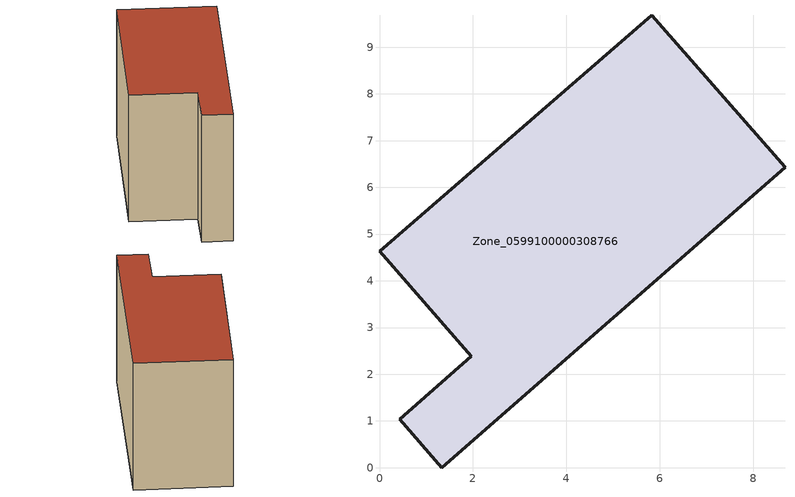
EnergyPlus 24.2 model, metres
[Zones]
Zone_0599100000308766
 floor ground (C_G): 0.44,1.03 1.97,2.38 0,4.63 5.83,9.68 8.68,6.43 1.34,0 z0
 wall outside (C_F): 1.97,2.38 0.44,1.03 1.34,0 8.68,6.43 5.83,9.68 0,4.63 1.97,2.38 z0:6.24
 roof outside (C_R): 5.83,9.68 0,4.63 1.97,2.38 0.44,1.03 1.34,0 8.68,6.43 z6.24
[BUILDING]
Pand.0599100000308766: North Axis=0; Terrain=City; Loads Convergence Tolerance Value=0.04; Temperature Convergence Tolerance Value=0.4; Solar Distribution=FullExterior; Maximum Number of Warmup Days=25; Minimum Number of Warmup Days=1
[Site:Location]
Rotterdam.The.Hague.AP_ZH_NLD Design_Conditions: Latitude=51.96; Longitude=4.45; Time Zone=1; Elevation=-4.5
[SITE:GROUNDTEMPERATURE:BUILDINGSURFACE]
18, 18, 18, 18, 18, 18, 18, 18, 18, 18, 18, 18
[MATERIAL] Thermal Absorptance=0.9; Solar Absorptance=0.7; Visible Absorptance=0.7
Name | Roughness | Thickness | Conductivity | Density | Specific Heat
G.TC.1946 | MediumSmooth | 0.15 | 1 | 540 | 1210
F.TC.1946 | Rough | 0.3 | 0.857143 | 1920 | 840
R.TC.1946 | MediumRough | 0.2 | 0.909091 | 1500 | 1000
[CONSTRUCTION]
C_G: G.TC.1946
C_F: F.TC.1946
C_R: R.TC.1946
[ZONE]
Zone_0599100000308766: Type=1; Multiplier=1; Ceiling Height=Autocalculate; Volume=Autocalculate; Floor Area=autocalculate; Part of Total Floor Area=Yes
[ZONEINFILTRATION:DESIGNFLOWRATE]
Infil_Zone_0599100000308766: Zone or ZoneList or Space or SpaceList=Zone_0599100000308766; Schedule=AlwaysOn; Design Flow Rate Calculation Method=Flow/Area; Flow Rate per Floor Area=0.003; Constant Term Coefficient=1; Temperature Term Coefficient=0; Velocity Term Coefficient=0; Velocity Squared Term Coefficient=0
[HVACTEMPLATE:ZONE:IDEALLOADSAIRSYSTEM]
Zone_0599100000308766: Maximum Heating Supply Air Temperature=50; Minimum Cooling Supply Air Temperature=13; Maximum Heating Supply Air Humidity Ratio=0.0156; Minimum Cooling Supply Air Humidity Ratio=0.0077; Heating Limit=NoLimit; Cooling Limit=NoLimit; Dehumidification Control Type=ConstantSensibleHeatRatio; Cooling Sensible Heat Ratio=0.7; Dehumidification Setpoint=60; Humidification Control Type=None; Humidification Setpoint=30; Outdoor Air Method=None; Outdoor Air Flow Rate per Person=0.00944; Outdoor Air Flow Rate per Zone Floor Area=0; Outdoor Air Flow Rate per Zone=0; Demand Controlled Ventilation Type=None; Outdoor Air Economizer Type=NoEconomizer; Heat Recovery Type=None; Sensible Heat Recovery Effectiveness=0.7; Latent Heat Recovery Effectiveness=0.65
[ZONECONTROL:THERMOSTAT]
ThermostatControl_Zone_0599100000308766: Zone or ZoneList=Zone_0599100000308766; Control Type Schedule=DualSetpointControlType; Control 1=Thermostat_Zone_0599100000308766; Temperature Difference Between Cutout And Setpoint=0
[THERMOSTATSETPOINT:DUALSETPOINT]
Thermostat_Zone_0599100000308766: Heating Setpoint Temperature Schedule=HeatingSetpoint_Zone_0599100000308766; Cooling Setpoint Temperature Schedule=CoolingSetpoint_Zone_0599100000308766
[SCHEDULE:COMPACT]
HeatingSetpoint_Zone_0599100000308766: Through: 12/31, For: AllDays, Until: 24:00, 21
CoolingSetpoint_Zone_0599100000308766: Through: 12/31, For: AllDays, Until: 24:00, 24
DualSetpointControlType: Through: 12/31, For: AllDays, Until: 24:00, 4
AlwaysOn: Through: 12/31, For: AllDays, Until: 24:00, 1
